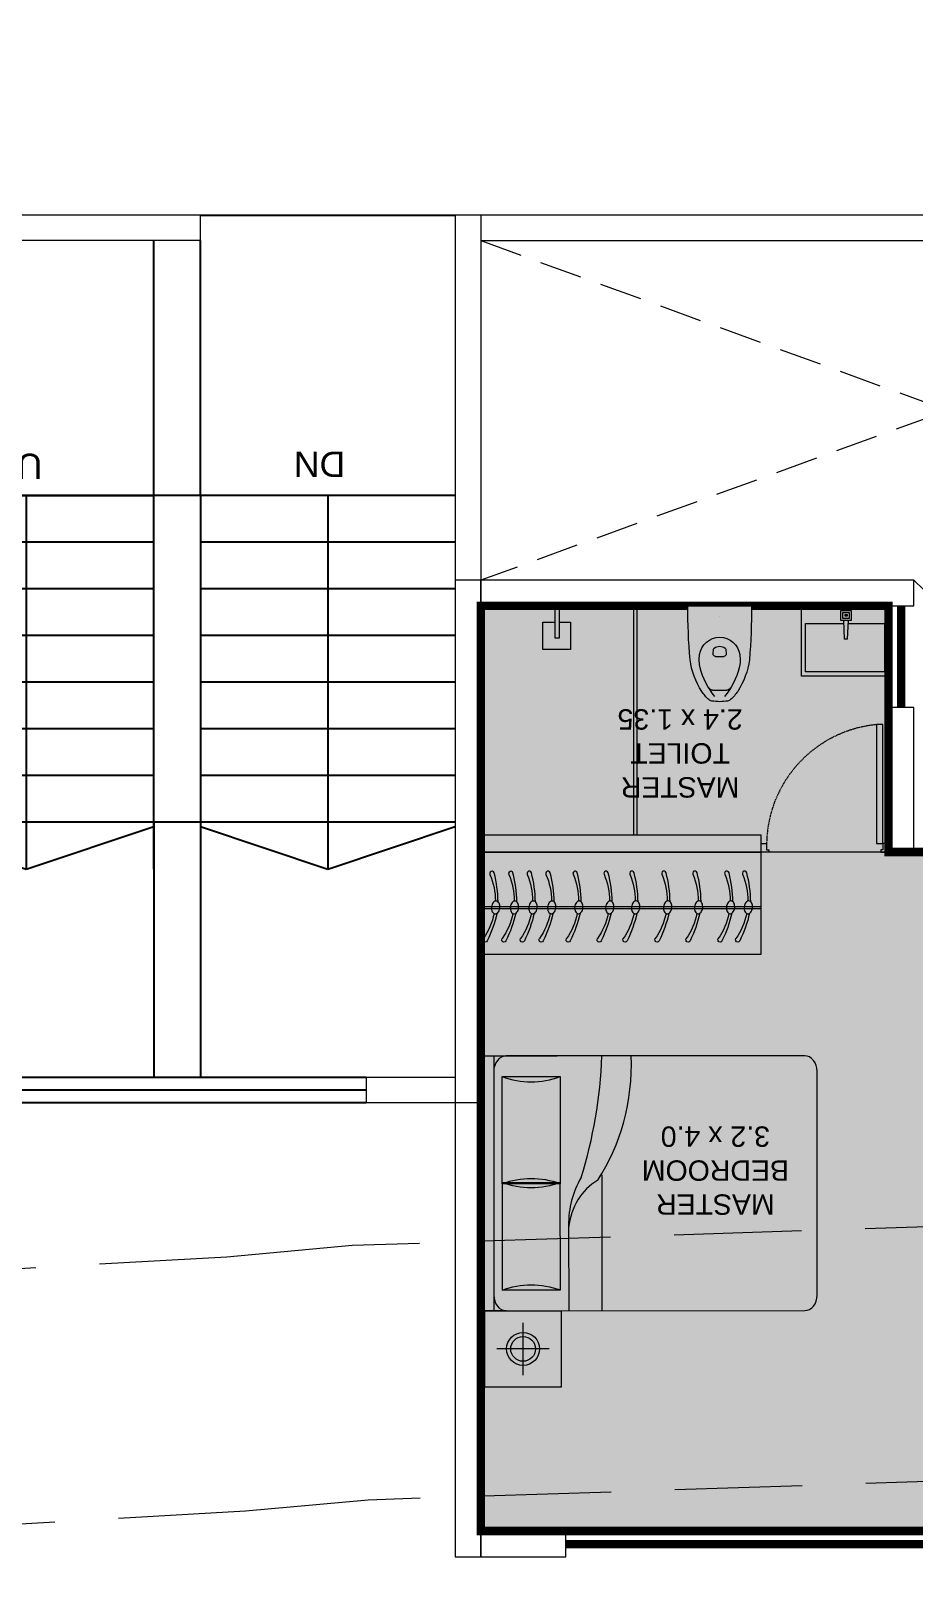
# Model space of a CAD drawing. Header units: inches. Extents: x 27644242 to 29005101, y -955243 to 216979.
# Drawn here: x 28747994 to 28753191, y -356349 to -347218 of the extents above; entities that cross this region are included whole.
import ezdxf

# ---------------------------------------------------------------- set-up
doc = ezdxf.new("R2010")
doc.units = ezdxf.units.IN
doc.header["$MEASUREMENT"] = 0
doc.set_wipeout_variables(frame=1)
for name, pattern in [('01-Xref Col Podium Lvl-1$0$HIDDEN', [0.375, 0.25, -0.125]), ('DASHED', [0.75, 0.5, -0.25]), ('DASHED2', [0.375, 0.25, -0.125]), ('HIDDEN', [0.375, 0.25, -0.125])]:
    doc.linetypes.add(name, pattern=pattern)
doc.layers.get('Defpoints').update_dxf_attribs({"color": 8})
for name, color, linetype, lineweight in [('AHC-A-DUCT', 14, 'HIDDEN', 5), ('DOOR', 4, 'Continuous', 0), ('FURN', 250, 'Continuous', 0), ('RVA Site Boundary', 17, 'Continuous', 15), ('WALL', 7, 'Continuous', 20), ('WINDOW', 162, 'Continuous', 13)]:
    doc.layers.add(name, color=color, linetype=linetype, lineweight=lineweight)
doc.layers.add('BHK HATCH', color=8, linetype='Continuous', lineweight=5, transparency=0.85)
for name, color, linetype in [('KPA Elevation Line 3', 252, 'Continuous'), ('KPA General Plan Line', 1, 'Continuous'), ('KPA Glass', 152, 'Continuous'), ('KPA Stair Line', 253, 'Continuous'), ('KPA Text', 7, 'Continuous'), ('text', 7, 'Continuous')]:
    doc.layers.add(name, color=color, linetype=linetype)
doc.styles.add('AMITS', font='arial.ttf')
doc.styles.get("Standard").update_dxf_attribs({"font": 'swiss.ttf'})

# ---------------------------------------------------------------- blocks, each defined once
blk = doc.blocks.new('A$C69BC79EC')
for p, q in [((980, 3480), (230, 3230)), ((980, 1280), (980, 3480)), ((1730, 3230), (980, 3480)), ((2755, 3480), (2005, 3230)), ((2755, 1280), (2755, 3480)), ((3505, 3230), (2755, 3480))]:
    blk.add_line(p, q)
at = {"layer": 'KPA Elevation Line 3'}
for p, q in [((1730, 1280), (1730, 3480)), ((2005, 3480), (2005, 1280)), ((1730, 3205), (2005, 3205)), ((1730, 1280), (2005, 1280))]:
    blk.add_line(p, q, dxfattribs=at)
at = {"layer": 'KPA General Plan Line'}
blk.add_line((1730, -370), (230, -370), dxfattribs=at)
at = {"layer": 'KPA Glass', "ltscale": 500}
for p, q in [((2855, 4855), (755, 4855)), ((2855, 4780), (755, 4780)), ((2855, 4705), (755, 4705))]:
    blk.add_line(p, q, dxfattribs=at)
at = {"layer": 'KPA Stair Line', "ltscale": 500}
for p, q in [((1730, 3205), (1730, 4705)), ((2005, 3205), (2005, 4705)), ((1730, 1280), (1730, -220)), ((2005, 1280), (2005, -220))]:
    blk.add_line(p, q, dxfattribs=at)
at = {"layer": 'KPA Stair Line'}
for p, q in [((230, 3205), (1730, 3205)), ((2005, 3205), (3505, 3205)), ((230, 2930), (1730, 2930)), ((2005, 2930), (3505, 2930)), ((230, 2655), (1730, 2655)), ((2005, 2655), (3505, 2655)), ((230, 2380), (1730, 2380)), ((2005, 2380), (3505, 2380)), ((230, 2105), (1730, 2105)), ((2005, 2105), (3505, 2105)), ((230, 1830), (1730, 1830)), ((2005, 1830), (3505, 1830)), ((230, 1555), (1730, 1555)), ((2005, 1555), (3505, 1555)), ((230, 1280), (1730, 1280)), ((3505, 1280), (2005, 1280)), ((2005, 1280), (3505, 1280))]:
    blk.add_line(p, q, dxfattribs=at)
at = {"layer": 'WALL', "ltscale": 500}
for p, q in [((755, 4855), (80, 4855)), ((80, -370), (80, 4855)), ((755, 4705), (755, 4855)), ((2855, 4705), (2855, 4855)), ((3655, 4855), (2855, 4855)), ((3655, 4855), (3655, -370)), ((755, 4705), (230, 4705)), ((230, -370), (230, 4705)), ((3505, 4705), (2855, 4705)), ((3505, 4705), (3505, -220)), ((1730, -220), (3505, -220)), ((1730, -220), (1730, -370)), ((80, -370), (230, -370)), ((1730, -370), (3655, -370))]:
    blk.add_line(p, q, dxfattribs=at)
at = {"layer": 'KPA Text', "extrusion": (-0.021168, 5.594e-15, 0.999776)}
for s, p in [('DN', (-1022.8, 877.3, -17.5)), ('UP', (-1034.5, 2659.1, -55.2))]:
    blk.add_text(s, height=150, rotation=90, dxfattribs=at).set_placement(p)
blk = doc.blocks.new('DOOR_750')
at = {"layer": 'DOOR'}
for points in [[(-70, 50), (-32.5, 50), (-32.5, 750), (-70, 750)], [(-750, 50), (-717.5, 50), (-717.5, 12.5), (-705, 12.5), (-705, 0), (-750, 0)], [(0, 50), (-32.5, 50), (-32.5, 12.5), (-45, 12.5), (-45, 0), (0, 0)]]:
    blk.add_lwpolyline(points, close=True, dxfattribs=at)
at = {"layer": 'DOOR', "linetype": 'DASHED', "ltscale": 10}
blk.add_arc((-2.4, 38), 715.2, 95.4221, 179.04025, dxfattribs=at)
blk = doc.blocks.new('A$C700F438C')
at = {"layer": 'FURN', "color": 8, "extrusion": (-6.65399e-08, 5.27913e-08, 1)}
for p, q in [((0.0734, 1.5, 0), (1.8303, 1.5001, 0)), ((1.98, 1.5001, 0), (1.53, 1.5001, 0)), ((1.98, 1.5001, 0), (1.53, 1.5001, 0)), ((1.98, 1.5001, 0), (1.53, 1.5001, 0)), ((1.9038, 1.5001, 0), (1.9039, 0.0001, 0)), ((0.0001, 0.0914, 0), (0, 1.4086, 0)), ((1.8548, 1.3782, 0), (1.5121, 1.3782, 0)), ((1.5121, 1.3782, 0), (1.5121, 0.7466, 0)), ((1.8548, 0.7466, 0), (1.8548, 1.3782, 0)), ((1.2673, 0.799, 0), (1.2673, 0.0001, 0)), ((1.5121, 0.122, 0), (1.5121, 0.7536, 0)), ((1.5121, 0.7536, 0), (1.8548, 0.7536, 0)), ((1.5121, 0.7466, 0), (1.8548, 0.7466, 0)), ((1.8548, 0.7536, 0), (1.8549, 0.122, 0)), ((1.4632, 0.503, 0), (1.4632, 0.0001, 0)), ((1.8549, 0.122, 0), (1.5121, 0.122, 0)), ((1.8304, 0.0001, 0), (0.0735, 0, 0)), ((1.9039, 0.0001, 0), (1.9801, 0.0001, 0))]:
    blk.add_line(p, q, dxfattribs=at)
at = {"layer": 'FURN', "linetype": 'Continuous', "lineweight": 0, "extrusion": (-6.65399e-08, 5.27913e-08, 1)}
blk.add_line((1.8304, 0.0001, 0), (1.9174, 0.0001, 0), dxfattribs=at)
at = {"layer": 'FURN', "color": 8, "extrusion": (6.65399e-08, -5.27913e-08, -1)}
for centre, major_axis, ratio, start_param, end_param in [((0.0735, 1.4086, 0), (0, -0.0914, 0), 0.803207, 1.570796, 3.141593), ((1.9589, 1.4544, 0), (0, -1.0771, 0), 0.803207, 0.880587, 1.613256), ((3.067, 1.6025, 0), (0.0001, -2.243, 0), 0.803207, 1.197175, 1.525138), ((1.8304, 1.4087, 0), (0, -0.0914, 0), 0.803207, 3.141593, 4.712389), ((1.6834, 2.1097, 0), (0, -0.762, 0), 0.803207, -0.283794, 0.283794), ((0.6693, 0.0845, 0), (-0.7051, -0.6147, 0), 0.604617, 2.952061, 3.536756), ((-0.0315, 0.1903, 0), (-1.467, -0.4936, 0), 0.581007, 3.019706, 3.343381), ((1.6835, 0.0151, 0), (0, -0.762, 0), 0.803207, 2.857799, 3.425387), ((0.0735, 0.0914, 0), (0, -0.0914, 0), 0.803207, 0, 1.570796), ((1.8304, 0.0915, 0), (0, -0.0914, 0), 0.803207, -1.570796, 0)]:
    blk.add_ellipse(centre, major_axis=major_axis, ratio=ratio, start_param=start_param, end_param=end_param, dxfattribs=at)
at = {"layer": 'FURN', "color": 8, "extrusion": (-6.65399e-08, 5.27913e-08, 1)}
for centre, start_param, end_param in [((1.6835, 1.4851, 0), -0.283794, 0.283794), ((1.6835, -0.6096, 0), 2.857799, 3.425387)]:
    blk.add_ellipse(centre, major_axis=(0, -0.762, 0), ratio=0.803207, start_param=start_param, end_param=end_param, dxfattribs=at)
blk = doc.blocks.new('BEDROOM')
at = {"layer": 'FURN', "linetype": 'Continuous', "extrusion": (-5.00305e-08, -8.66553e-08, 1)}
for p, q in [((1066.1, 501.3, 0), (1066.1, 192.6, 0)), ((911.7, 347, 0), (1220.4, 347, 0))]:
    blk.add_line(p, q, dxfattribs=at)
at = {"layer": 'FURN', "ltscale": 500}
blk.add_line((1314.6, 122.1, 0), (1315.2, -1377.9, 0), dxfattribs=at)
at = {"layer": 'FURN', "ltscale": 0.05, "extrusion": (-5.00305e-08, -8.66553e-08, 1), "elevation": 0}
blk.add_lwpolyline([(1291.1, 122), (841.1, 122), (841.1, 572), (1291.1, 572)], close=True, dxfattribs=at)
at = {"layer": 'FURN', "linetype": 'Continuous', "extrusion": (-5.00305e-08, -8.66553e-08, 1)}
for radius in [97, 72.8]:
    blk.add_circle((1066.1, 347, 0), radius, dxfattribs=at)
at = {"layer": 'FURN', "extrusion": (-3.01072e-07, 1.30707e-07, 1), "xscale": -1000.000000000015, "yscale": 1000.000000000015, "zscale": 1000.000000000007, "rotation": 180.0236273616612}
blk.add_blockref('A$C700F438C', (-665.5, 121.4, 0), dxfattribs=at)
blk = doc.blocks.new('wardrobe')
at = {"layer": 'FURN', "extrusion": (9.36485e-09, -6.40542e-09, 1)}
for p, q in [((-179339.9, 670701.1, 0), (-179339.7, 671301.6, 0)), ((-179339.7, 671301.6, 0), (-177689.7, 671300.9, 0)), ((-177689.9, 670700.4, 0), (-179339.9, 670701.1, 0))]:
    blk.add_line(p, q, dxfattribs=at)
at = {"layer": 'FURN'}
for p, q in [((-177689.9, 670700.4, 0), (-177689.7, 671300.9, 0)), ((-177689.8, 670981.3, 0), (-179338.9, 670981.7, 0)), ((-177689.8, 670969.3, 0), (-179338.9, 670969.7, 0))]:
    blk.add_line(p, q, dxfattribs=at)
at = {"layer": 'FURN', "extrusion": (9.36485e-09, -6.40542e-09, 1)}
for points in [[(-179278.7, 671008.7, -0.057952), (-179255.4, 671179.3, -1.08017), (-179230.5, 671170.8, 0.102886), (-179262.4, 671013.3, 0.821198)], [(-179174.2, 671008.7, -0.057952), (-179150.9, 671179.3, -1.08017), (-179126, 671170.8, 0.102886), (-179157.9, 671013.3, 0.821198)], [(-178986.2, 671008.6, -0.057952), (-178962.9, 671179.2, -1.08017), (-178938, 671170.7, 0.102886), (-178969.9, 671013.2, 0.821198)], [(-178803.9, 671008.5, -0.057952), (-178780.7, 671179.1, -1.08017), (-178755.7, 671170.6, 0.102886), (-178787.7, 671013.1, 0.821198)], [(-178615.7, 671008.4, -0.057952), (-178592.4, 671179, -1.08017), (-178567.5, 671170.5, 0.102886), (-178599.4, 671013, 0.821198)], [(-178463.4, 671008.3, -0.057952), (-178440.2, 671179, -1.08017), (-178415.2, 671170.5, 0.102886), (-178447.2, 671013, 0.821198)], [(-178281.2, 671008.3, -0.057952), (-178257.9, 671178.9, -1.08017), (-178233, 671170.4, 0.102886), (-178264.9, 671012.9, 0.821198)], [(-178121.8, 671008.2, -0.057952), (-178098.6, 671178.8, -1.08017), (-178073.6, 671170.3, 0.102886), (-178105.6, 671012.8, 0.821198)], [(-178011.2, 671008.1, -0.057952), (-177988, 671178.8, -1.08017), (-177963, 671170.3, 0.102886), (-177995, 671012.8, 0.821198)], [(-177902.4, 671008.1, -0.057952), (-177879.2, 671178.7, -1.08017), (-177854.3, 671170.2, 0.102886), (-177886.2, 671012.7, 0.821198)], [(-177791.8, 671008, -0.057952), (-177768.6, 671178.7, -1.08017), (-177743.7, 671170.2, 0.102886), (-177775.6, 671012.7, 0.821198)]]:
    blk.add_lwpolyline(points, format="xyb", dxfattribs=at)
for points in [[(-179268.3, 671013.8, -0.144333), (-179259.4, 671012.2, -0.107177), (-179250, 671004.5, -0.077818), (-179243.7, 670993.4, -0.065016), (-179240.2, 670978.5, -0.065016), (-179240.6, 670963.2, -0.077818), (-179244.5, 670951, -0.107177), (-179252.2, 670941.6, -0.144333), (-179260.5, 670938.2, -0.144333), (-179269.5, 670939.8, -0.107177), (-179278.8, 670947.5, -0.077818), (-179285.2, 670958.6, -0.065016), (-179288.7, 670973.5, -0.065016), (-179288.3, 670988.8, -0.077818), (-179284.4, 671001, -0.107177), (-179276.7, 671010.4, -0.144333)], [(-179163.8, 671013.8, -0.144333), (-179154.9, 671012.1, -0.107177), (-179145.5, 671004.5, -0.077818), (-179139.2, 670993.3, -0.065016), (-179135.7, 670978.5, -0.065016), (-179136.1, 670963.2, -0.077818), (-179140, 670951, -0.107177), (-179147.7, 670941.6, -0.144333), (-179156, 670938.1, -0.144333), (-179165, 670939.8, -0.107177), (-179174.3, 670947.4, -0.077818), (-179180.7, 670958.6, -0.065016), (-179184.2, 670973.5, -0.065016), (-179183.8, 670988.7, -0.077818), (-179179.9, 671000.9, -0.107177), (-179172.2, 671010.3, -0.144333)], [(-178975.8, 671013.7, -0.144333), (-178966.9, 671012, -0.107177), (-178957.5, 671004.4, -0.077818), (-178951.2, 670993.3, -0.065016), (-178947.7, 670978.4, -0.065016), (-178948.1, 670963.1, -0.077818), (-178952, 670950.9, -0.107177), (-178959.7, 670941.5, -0.144333), (-178968, 670938, -0.144333), (-178977, 670939.7, -0.107177), (-178986.3, 670947.4, -0.077818), (-178992.7, 670958.5, -0.065016), (-178996.2, 670973.4, -0.065016), (-178995.8, 670988.7, -0.077818), (-178991.9, 671000.9, -0.107177), (-178984.2, 671010.3, -0.144333)], [(-178793.6, 671013.6, -0.144333), (-178784.7, 671012, -0.107177), (-178775.3, 671004.3, -0.077818), (-178769, 670993.2, -0.065016), (-178765.4, 670978.3, -0.065016), (-178765.8, 670963, -0.077818), (-178769.8, 670950.8, -0.107177), (-178777.4, 670941.4, -0.144333), (-178785.8, 670938, -0.144333), (-178794.7, 670939.6, -0.107177), (-178804.1, 670947.3, -0.077818), (-178810.4, 670958.4, -0.065016), (-178814, 670973.3, -0.065016), (-178813.5, 670988.6, -0.077818), (-178809.6, 671000.8, -0.107177), (-178802, 671010.2, -0.144333)], [(-178605.3, 671013.5, -0.144333), (-178596.4, 671011.9, -0.107177), (-178587, 671004.2, -0.077818), (-178580.7, 670993.1, -0.065016), (-178577.2, 670978.2, -0.065016), (-178577.6, 670962.9, -0.077818), (-178581.5, 670950.7, -0.107177), (-178589.2, 670941.3, -0.144333), (-178597.5, 670937.9, -0.144333), (-178606.5, 670939.5, -0.107177), (-178615.8, 670947.2, -0.077818), (-178622.2, 670958.3, -0.065016), (-178625.7, 670973.2, -0.065016), (-178625.3, 670988.5, -0.077818), (-178621.4, 671000.7, -0.107177), (-178613.7, 671010.1, -0.144333)], [(-178453.1, 671013.5, -0.144333), (-178444.2, 671011.8, -0.107177), (-178434.8, 671004.2, -0.077818), (-178428.5, 670993, -0.065016), (-178424.9, 670978.1, -0.065016), (-178425.3, 670962.9, -0.077818), (-178429.3, 670950.7, -0.107177), (-178436.9, 670941.3, -0.144333), (-178445.3, 670937.8, -0.144333), (-178454.2, 670939.5, -0.107177), (-178463.6, 670947.1, -0.077818), (-178469.9, 670958.3, -0.065016), (-178473.5, 670973.1, -0.065016), (-178473, 670988.4, -0.077818), (-178469.1, 671000.6, -0.107177), (-178461.5, 671010, -0.144333)], [(-178270.8, 671013.4, -0.144333), (-178261.9, 671011.7, -0.107177), (-178252.5, 671004.1, -0.077818), (-178246.2, 670993, -0.065016), (-178242.7, 670978.1, -0.065016), (-178243.1, 670962.8, -0.077818), (-178247, 670950.6, -0.107177), (-178254.7, 670941.2, -0.144333), (-178263, 670937.7, -0.144333), (-178272, 670939.4, -0.107177), (-178281.3, 670947.1, -0.077818), (-178287.7, 670958.2, -0.065016), (-178291.2, 670973.1, -0.065016), (-178290.8, 670988.4, -0.077818), (-178286.9, 671000.5, -0.107177), (-178279.2, 671009.9, -0.144333)], [(-178111.5, 671013.3, -0.144333), (-178102.6, 671011.7, -0.107177), (-178093.2, 671004, -0.077818), (-178086.8, 670992.9, -0.065016), (-178083.3, 670978, -0.065016), (-178083.7, 670962.7, -0.077818), (-178087.7, 670950.5, -0.107177), (-178095.3, 670941.1, -0.144333), (-178103.7, 670937.7, -0.144333), (-178112.6, 670939.3, -0.107177), (-178122, 670947, -0.077818), (-178128.3, 670958.1, -0.065016), (-178131.8, 670973, -0.065016), (-178131.4, 670988.3, -0.077818), (-178127.5, 671000.5, -0.107177), (-178119.9, 671009.9, -0.144333)], [(-178000.9, 671013.3, -0.144333), (-177992, 671011.6, -0.107177), (-177982.6, 671004, -0.077818), (-177976.3, 670992.8, -0.065016), (-177972.7, 670977.9, -0.065016), (-177973.1, 670962.7, -0.077818), (-177977.1, 670950.5, -0.107177), (-177984.7, 670941.1, -0.144333), (-177993.1, 670937.6, -0.144333), (-178002, 670939.3, -0.107177), (-178011.4, 670946.9, -0.077818), (-178017.7, 670958.1, -0.065016), (-178021.3, 670972.9, -0.065016), (-178020.8, 670988.2, -0.077818), (-178016.9, 671000.4, -0.107177), (-178009.3, 671009.8, -0.144333)], [(-177892.1, 671013.2, -0.144333), (-177883.2, 671011.6, -0.107177), (-177873.8, 671003.9, -0.077818), (-177867.5, 670992.8, -0.065016), (-177863.9, 670977.9, -0.065016), (-177864.4, 670962.6, -0.077818), (-177868.3, 670950.4, -0.107177), (-177875.9, 670941, -0.144333), (-177884.3, 670937.6, -0.144333), (-177893.2, 670939.2, -0.107177), (-177902.6, 670946.9, -0.077818), (-177908.9, 670958, -0.065016), (-177912.5, 670972.9, -0.065016), (-177912.1, 670988.2, -0.077818), (-177908.1, 671000.4, -0.107177), (-177900.5, 671009.8, -0.144333)], [(-177781.5, 671013.2, -0.144333), (-177772.6, 671011.5, -0.107177), (-177763.2, 671003.9, -0.077818), (-177756.9, 670992.7, -0.065016), (-177753.4, 670977.9, -0.065016), (-177753.8, 670962.6, -0.077818), (-177757.7, 670950.4, -0.107177), (-177765.3, 670941, -0.144333), (-177773.7, 670937.5, -0.144333), (-177782.6, 670939.2, -0.107177), (-177792, 670946.8, -0.077818), (-177798.4, 670958, -0.065016), (-177801.9, 670972.9, -0.065016), (-177801.5, 670988.1, -0.077818), (-177797.5, 671000.3, -0.107177), (-177789.9, 671009.7, -0.144333)]]:
    blk.add_lwpolyline(points, format="xyb", close=True, dxfattribs=at)
for centre, radius, start, end in [((-178545.1, 671107.3, 0), 745.3, 192.88338, 206.15026), ((-178868.2, 671018.4, 0), 394.6, 191.48155, 214.97861), ((-178440.6, 671107.2, 0), 745.3, 192.88338, 206.15026), ((-178763.7, 671018.4, 0), 394.6, 191.48155, 214.97861), ((-178252.6, 671107.1, 0), 745.3, 192.88338, 206.15026), ((-178575.7, 671018.3, 0), 394.6, 191.48155, 214.97861), ((-178070.4, 671107.1, 0), 745.3, 192.88338, 206.15026), ((-178393.4, 671018.2, 0), 394.6, 191.48155, 214.97861), ((-177882.1, 671107, 0), 745.3, 192.88338, 206.15026), ((-178205.2, 671018.1, 0), 394.6, 191.48155, 214.97861), ((-177729.9, 671106.9, 0), 745.3, 192.88338, 206.15026), ((-178052.9, 671018.1, 0), 394.6, 191.48155, 214.97861), ((-177547.6, 671106.8, 0), 745.3, 192.88338, 206.15026), ((-177870.7, 671018, 0), 394.6, 191.48155, 214.97861), ((-177388.3, 671106.8, 0), 745.3, 192.88338, 206.15026), ((-177711.3, 671017.9, 0), 394.6, 191.48155, 214.97861), ((-177277.7, 671106.7, 0), 745.3, 192.88338, 206.15026), ((-177600.7, 671017.9, 0), 394.6, 191.48155, 214.97861), ((-177168.9, 671106.7, 0), 745.3, 192.88338, 206.15026), ((-177491.9, 671017.8, 0), 394.6, 191.48155, 214.97861), ((-177058.3, 671106.6, 0), 745.3, 192.88338, 206.15026), ((-177381.3, 671017.8, 0), 394.6, 191.48155, 214.97861), ((-179202.3, 670784.6, 0), 13.2, 206.15046, 34.97884), ((-179097.8, 670784.6, 0), 13.2, 206.15046, 34.97884), ((-178909.8, 670784.5, 0), 13.2, 206.15046, 34.97884), ((-178727.6, 670784.4, 0), 13.2, 206.15046, 34.97884), ((-178539.3, 670784.3, 0), 13.2, 206.15046, 34.97884), ((-178387.1, 670784.3, 0), 13.2, 206.15046, 34.97884), ((-178204.8, 670784.2, 0), 13.2, 206.15046, 34.97884), ((-178045.4, 670784.1, 0), 13.2, 206.15046, 34.97884), ((-177934.9, 670784.1, 0), 13.2, 206.15046, 34.97884), ((-177826.1, 670784, 0), 13.2, 206.15046, 34.97884), ((-177715.5, 670784, 0), 13.2, 206.15046, 34.97884)]:
    blk.add_arc(centre, radius, start, end, dxfattribs=at)
blk = doc.blocks.new('A$C3D5F2F58')
at = {"color": 0, "linetype": 'ByBlock'}
blk.add_wipeout([(187.5, 0), (-187.5, 0), (-185.4, -124.8), (-182.6, -194.2), (-178.7, -263.3), (-175.9, -302), (-169.5, -348.6), (-150.7, -414.8), (-143.6, -432.7), (-131.4, -459.4), (-111.6, -495.4), (-106, -504.2), (-86.3, -529.7), (-71.8, -545.1), (-63.8, -552.7), (-55.8, -558), (-40.6, -562), (-22.7, -564.1), (3.1, -565), (29.6, -563.4), (46.7, -561), (55.8, -558), (74.2, -542.7), (100.9, -511.4), (135.4, -451.2), (158.3, -392.2), (171.2, -340), (178.9, -260.4), (185.1, -136.1), (187.4, -46)], dxfattribs=at)
for p, q in [((-187.5, 0), (187.5, 0)), ((0, -62.5), (0, -62.5)), ((-38.3, -282.4), (-35.8, -255.2)), ((35.8, -255.2), (38.3, -282.4)), ((-24.2, -298), (24.2, -298)), ((-42.5, -496.8), (42.5, -496.8))]:
    blk.add_line(p, q, dxfattribs=at)
at = {"color": 0, "linetype": 'ByBlock', "extrusion": (0, 0, -1)}
for centre, major_axis, ratio, start_param, end_param in [((3903, 5.3), (4087.6, 164.4), 0.940247, 3.100232, 3.182953), ((-3903, 5.4), (-4087.6, 164.4), 0.940247, 3.100232, 3.182953), ((0, -305.1), (84.4, 84.4), 1, 4.07333, 6.922251), ((-27.3, -256), (6.03, 6.03), 1, 4.01894, 4.852375), ((0, -292.3), (-38.2, 38.2), 1, 0.139988, 1.430816), ((27.3, -256), (6.03, 6.03), 1, -0.139979, 0.693472), ((275.8, -257.5), (321.4, 321.4), 1, 3.353441, 3.79389), ((86.9, -319.1), (146.6, 146.6), 1, 3.705861, 4.079165), ((326.3, -245.8), (-323.4, 323.4), 1, 4.816657, 5.23508), ((-24.2, -283.7), (10, 10), 1, 2.356198, 4.018929), ((24.2, -283.7), (-10, 10), 1, 2.264265, 3.926995), ((-326.3, -245.8), (-323.4, 323.4), 1, 2.618909, 3.037332), ((-275.8, -257.5), (-321.4, 321.4), 1, 2.489302, 2.929752), ((-86.9, -319.1), (-146.6, 146.6), 1, 2.204028, 2.577331), ((119.3, -350.5), (192.8, 192.8), 1, 3.092098, 3.328462), ((-42.5, -474.1), (16.1, 16.1), 1, 2.356198, 3.387836), ((42.5, -474.1), (16.1, 16.1), 1, 1.324559, 2.356198), ((-119.3, -350.5), (192.8, 192.8), 1, 1.383935, 1.620298), ((-40.9, -527.4), (24.1, 24.1), 1, 2.528301, 3.092099), ((0, -292.3), (-192.8, 192.8), 1, 3.75489, 4.099099), ((40.9, -527.4), (24.1, 24.1), 1, 1.620298, 2.184095)]:
    blk.add_ellipse(centre, major_axis=major_axis, ratio=ratio, start_param=start_param, end_param=end_param, dxfattribs=at)
blk = doc.blocks.new('A$C3E645E75')
at = {"extrusion": (0, 0, -1), "zscale": -0.9999999999999998, "rotation": 179.9999999999989}
blk.add_blockref('A$C3D5F2F58', (0, 0), dxfattribs=at)
blk = doc.blocks.new('A$C3C731254-flat-1')
at = {"layer": 'FURN'}
for p, q in [((-77430.4, -2820), (-77430.7, -2801.7)), ((-77430.4, -2801.7), (-77317.9, -2797)), ((-77430.4, -2820), (-77317.9, -2824.7))]:
    blk.add_line(p, q, dxfattribs=at)
for points in [[(-77233.3, -3060.6), (-77647.7, -3060.6), (-77647.7, -2547.5), (-77233.3, -2547.5)], [(-77262.7, -2843), (-77262.7, -2778.3), (-77317.9, -2778.3), (-77317.9, -2843)], [(-77275, -2830.8), (-77275, -2790.5), (-77305.7, -2790.5), (-77305.7, -2830.8)], [(-77287.2, -2818.6), (-77287.2, -2802.7), (-77293.4, -2802.7), (-77293.4, -2818.6)]]:
    blk.add_lwpolyline(points, close=True, dxfattribs=at)
blk.add_lwpolyline([(-77338.5, -2823.8), (-77338.5, -3036.2), (-77623.2, -3036.2), (-77623.2, -2571.9), (-77338.5, -2571.9), (-77338.5, -2797.8)], dxfattribs=at)
blk = doc.blocks.new('A$C3A956F37-flat-1')
at = {"layer": 'FURN'}
blk.add_line((-168.3, 90.2), (0, 90.2), dxfattribs=at)
for points in [[(-97.1, 66.7), (-97.1, 0), (-258.5, 0), (-258.5, 161.4), (-97.1, 161.4), (-97.1, 90.2)], [(0, 67.1), (-191.4, 67.1), (-191.4, 90.2), (-168.3, 90.2)]]:
    blk.add_lwpolyline(points, dxfattribs=at)
blk = doc.blocks.new('A$C4D4B4B8A')
at = {"layer": 'Defpoints', "ltscale": 500}
blk.add_lwpolyline([(250, 150, 50, 50, 0), (4100, 150, 50, 50, 0), (4100, 2400, 50, 50, 0), (4250, 2400, 50, 50, 0), (4250, 2300, 50, 50, 0), (5550.3, 2300, 50, 50, 0), (5550.1, 3750, 50, 50, 0), (7350, 3750, 50, 50, 0), (7350, 2300, 50, 50, 0), (9750, 2300, 50, 50, 0), (9750, 7747.7, 50, 50, 0), (6450, 7747.8, 50, 50, 0), (6450, 7750.1, 50, 50, 0), (3450, 7750, 50, 50, 0), (3450, 7750, 50, 50, 0), (50, 7750, 50, 50, 0), (50, 150, 50, 50, 0), (1450, 150, 50, 50, 0)], format="xyseb", dxfattribs=at)
at = {"layer": 'FURN', "ltscale": 500}
for p, q in [((7350, 3750), (8100, 3750)), ((8830, 3650), (8830, 2300)), ((8850, 3650), (8850, 2300))]:
    blk.add_line(p, q, dxfattribs=at)
at = {"layer": 'WALL', "ltscale": 500}
for points in [[(9250, 7899.6), (9250, 7749.6), (9750, 7750), (9750, 7900)], [(9900, 7900.1), (9750, 7900.1), (9750, 2150), (9900, 2150)], [(7350, 3750), (7200, 3750), (7200, 2900), (7350, 2900)]]:
    blk.add_lwpolyline(points, close=True, dxfattribs=at)
blk.add_lwpolyline([(9750, 3750), (8100, 3750), (8100, 3650), (9750, 3650)], dxfattribs=at)
at = {"layer": 'WINDOW', "ltscale": 500, "const_width": 50}
for points in [[(6900, 7825), (9250, 7824.6)], [(7275, 2900), (7275, 2300)]]:
    blk.add_lwpolyline(points, dxfattribs=at)
at = {"rotation": 269.9999999999912}
for name, p in [('A$C3C731254-flat-1', (10410.6, -74933.2)), ('A$C3A956F37-flat-1', (9222.3, 2300))]:
    blk.add_blockref(name, p, dxfattribs=at)
at = {"layer": 'DOOR', "rotation": 180}
blk.add_blockref('DOOR_750', (7350, 3750), dxfattribs=at)
at = {"layer": 'FURN', "ltscale": 500}
blk.add_blockref('BEDROOM', (8434.8, 6328.3, 0), dxfattribs=at)
at = {"layer": 'FURN', "xscale": -1, "rotation": 180}
blk.add_blockref('wardrobe', (187439.7, 675051.6, 0), dxfattribs=at)
at = {"layer": 'text', "ltscale": 100, "insert": (7511.5, 5363.7), "char_height": 120, "width": 1715.235, "attachment_point": 7, "style": 'AMITS'}
blk.add_mtext('\\pxqc;MASTER \\PBEDROOM\\P3.2 x 4.0', dxfattribs=at)
at = {"layer": 'FURN', "extrusion": (0, 0, -1), "zscale": -1, "rotation": 359.9997802697439}
blk.add_blockref('A$C3E645E75', (-8343.5, 2300), dxfattribs=at)
at = {"layer": 'BHK HATCH', "ltscale": 500, "true_color": 0xff00ff}
h = blk.add_hatch(color=6, dxfattribs=at)
h.dxf.hatch_style = 1
edge = h.paths.add_edge_path()
edge.add_line((250, 150), (4100, 150))
edge.add_line((4100, 150), (4100, 2400))
edge.add_line((4100, 2400), (4250, 2400))
edge.add_line((4250, 2400), (4250, 2300))
edge.add_line((4250, 2300), (5550.3, 2300))
edge.add_line((5550.3, 2300), (5550.1, 3750))
edge.add_line((5550.1, 3750), (7350, 3750))
edge.add_line((7350, 3750), (7350, 2300))
edge.add_line((7350, 2300), (9750, 2300))
edge.add_line((9750, 2300), (9750, 7747.7))
edge.add_line((9750, 7747.7), (6450, 7747.8))
edge.add_line((6450, 7747.8), (6450, 7750.1))
edge.add_line((6450, 7750.1), (3450, 7750))
edge.add_line((3450, 7750), (3450, 7750))
edge.add_line((3450, 7750), (50, 7750))
edge.add_line((50, 7750), (50, 150))
edge.add_line((50, 150), (1450, 150))
at = {"layer": 'WALL', "ltscale": 500}
blk.add_lwpolyline([(7200.1, 2300), (7200.1, 2150), (9750, 2150), (9750, 2300)], close=True, dxfattribs=at)
at = {"layer": 'text', "ltscale": 100, "insert": (7719.1, 2907.5), "char_height": 120, "width": 1715.235, "attachment_point": 7, "style": 'AMITS'}
blk.add_mtext('\\pxqc;MASTER\\PTOILET\\P2.4 x 1.35', dxfattribs=at)

msp = doc.modelspace()

# ---------------------------------------------------------------- linework, layer by layer
at = {"layer": 'WALL', "ltscale": 500}
msp.add_lwpolyline([(28750641.4, -348451.7), (28756141.1, -348451.7), (28756141.1, -348301.7), (28750641.4, -348301.7)], close=True, dxfattribs=at)

# ---------------------------------------------------------------- block references
at = {"ltscale": 500, "rotation": 180}
msp.add_blockref('A$C69BC79EC', (28750721.1, -348671.7), dxfattribs=at)

# ---------------------------------------------------------------- next in the draw order: block references
at = {"color": 2, "ltscale": 500, "rotation": 180}
msp.add_blockref('A$C4D4B4B8A', (28760391.1, -348301.7), dxfattribs=at)

# ---------------------------------------------------------------- next in the draw order: linework, layer by layer
at = {"layer": 'AHC-A-DUCT', "linetype": 'DASHED2', "ltscale": 1000}
for p, q in [((28750641.1, -348451.7), (28756141, -350451.7)), ((28756141, -348451.7), (28750641.1, -350451.7)), ((28753191, -350451.7), (28754690.1, -351901.7))]:
    msp.add_line(p, q, dxfattribs=at)
at = {"layer": 'RVA Site Boundary', "linetype": '01-Xref Col Podium Lvl-1$0$HIDDEN', "ltscale": 3000}
for points in [[(28742981.5, -334567.7), (28767232.3, -334586.7), (28787191.9, -334670.1), (28787650.3, -336481.4), (28785259.9, -337068.3), (28778690.3, -338809.1), (28775344.9, -339773.3), (28768106.5, -341683.2), (28770492.4, -351637.4), (28771116.3, -354202.5), (28768872.1, -353657.8), (28763115.2, -355504), (28761838.7, -355837.4), (28755905.9, -355671.4), (28749977.9, -355866.7), (28749256.9, -355932.4), (28741955.5, -356349.3)], [(28742980.7, -336067.7), (28767228.6, -336086.7), (28782861.6, -336152), (28778290.4, -337363.3), (28774945.8, -338327.3), (28766306.1, -340606.9), (28769034.3, -351989.4), (28769076.8, -352163.9), (28768815.9, -352100.5), (28762696.4, -354063.1), (28761666.7, -354332), (28755902.2, -354170.7), (28749885, -354368.9), (28749146.1, -354436.3), (28741844.7, -354853.2)]]:
    msp.add_lwpolyline(points, dxfattribs=at)

doc.saveas('drawing.dxf')
